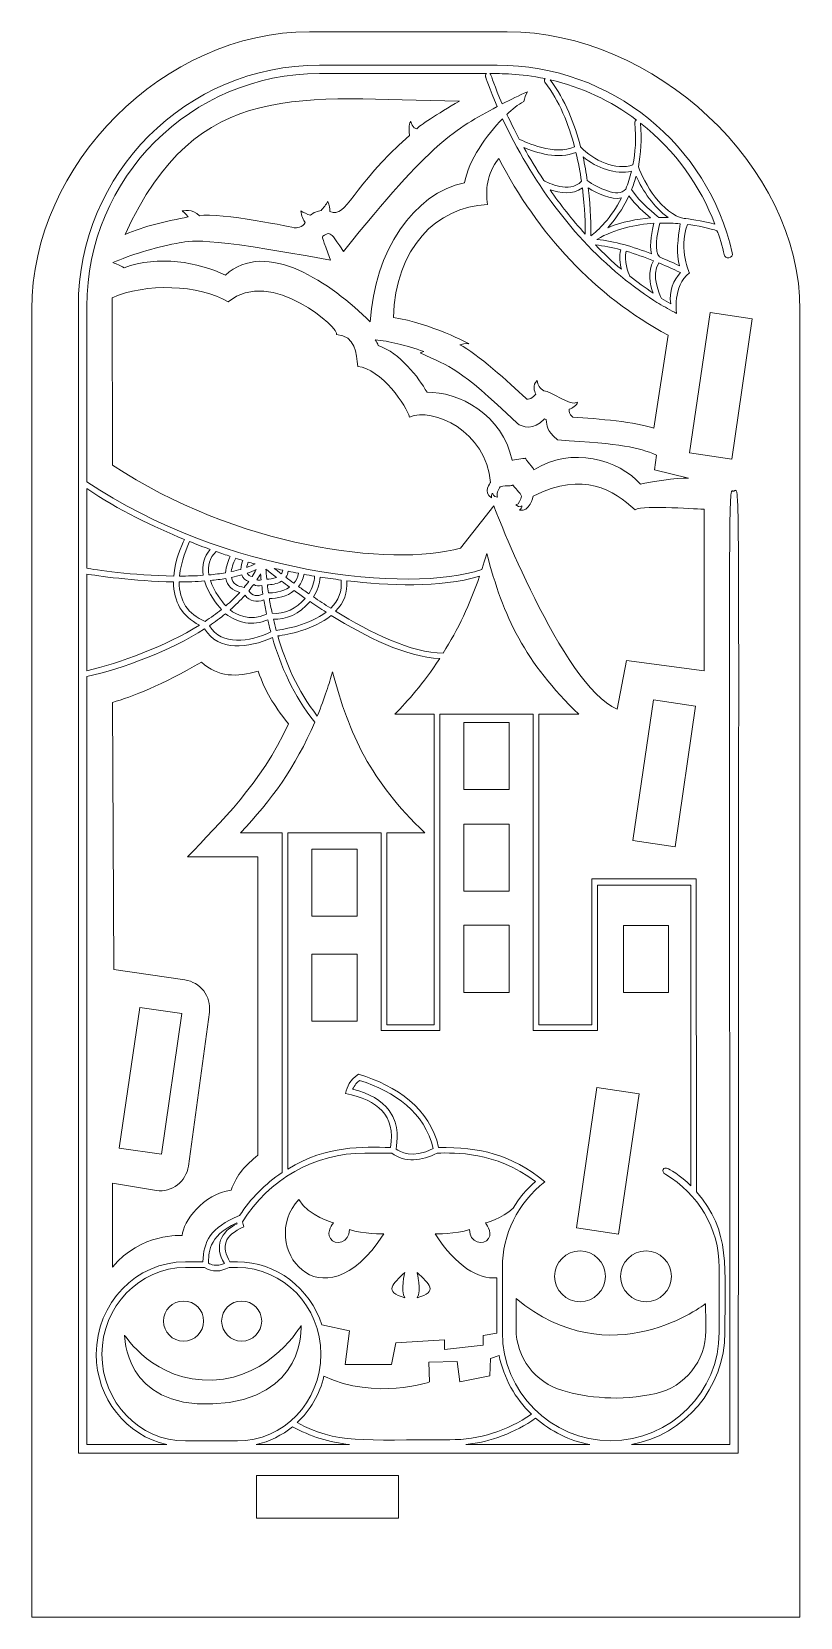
# Model space of a CAD drawing. Header units: inches. Extents: x 89 to 709, y 183 to 805.
# Drawn here: x 270.1 to 423.4, y 488.4 to 804.7 of the extents above; entities that cross this region are included whole.
import ezdxf

# ---------------------------------------------------------------- set-up
doc = ezdxf.new("R2010")
doc.units = ezdxf.units.IN
doc.header["$MEASUREMENT"] = 0
doc.layers.add('_U+0421_U+043B_U+043E_U+0439 1', color=7, linetype='Continuous')

# ---------------------------------------------------------------- blocks, each defined once
blk = doc.blocks.new('block 4')
at = {"layer": '_U+0421_U+043B_U+043E_U+0439 1', "color": 1, "lineweight": 9, "true_color": 0xff0000}
for points in [[(409.76, 719.39), (401.35, 720.63), (405.44, 748.66), (413.85, 747.42), (409.76, 719.39)], [(398.46, 642.08), (390.05, 643.32), (394.15, 671.35), (402.55, 670.11), (398.46, 642.08)], [(287.52, 581.96), (291.62, 609.99), (300.05, 608.78), (295.96, 580.74), (287.52, 581.96)], [(378.77, 566.02), (382.86, 594.06), (391.27, 592.81), (387.18, 564.78), (378.77, 566.02)], [(314.91, 516.66), (343.24, 516.66), (343.24, 508.11), (314.91, 508.11), (314.91, 516.66)]]:
    blk.add_lwpolyline(points, dxfattribs=at)
at = {"layer": '_U+0421_U+043B_U+043E_U+0439 1', "color": 7, "lineweight": 9, "true_color": 0xffffff}
for points in [[(356.33, 666.86), (365.38, 666.86), (365.38, 653.48), (356.33, 653.48), (356.33, 666.86)], [(356.33, 646.57), (365.38, 646.57), (365.38, 633.19), (356.33, 633.19), (356.33, 646.57)], [(325.96, 641.62), (335.01, 641.62), (335.01, 628.24), (325.96, 628.24), (325.96, 641.62)], [(356.33, 626.4), (365.38, 626.4), (365.38, 613.02), (356.33, 613.02), (356.33, 626.4)], [(397.18, 612.99), (388.14, 612.99), (388.14, 626.37), (397.18, 626.37), (397.18, 612.99)], [(325.96, 620.67), (335.01, 620.67), (335.01, 607.29), (325.96, 607.29), (325.96, 620.67)]]:
    blk.add_lwpolyline(points, dxfattribs=at)
at = {"layer": '_U+0421_U+043B_U+043E_U+0439 1', "color": 1, "lineweight": 9, "true_color": 0xff0000}
for points, knots in [([(270.07, 749.24), (270.07, 749.24), (270.07, 488.35), (270.07, 488.35), (270.07, 488.35), (423.39, 488.35), (423.39, 488.35), (423.39, 488.35), (423.39, 749.13), (423.39, 749.13), (423.45, 778.15), (393.98, 804.67), (364.96, 804.67), (364.96, 804.67), (325.5, 804.67), (325.5, 804.67), (296.52, 804.67), (270.07, 778.22), (270.07, 749.24)], [0, 0, 0, 0, 1, 1, 1, 2, 2, 2, 3, 3, 3, 4, 4, 4, 5, 5, 5, 6, 6, 6, 6]), ([(355.43, 790.79), (350.96, 788.26), (347.33, 785.86), (346.94, 785.32), (346.11, 785.26), (345.71, 786.78), (345.71, 786.78), (345.71, 786.78), (345.18, 786.17), (345.45, 783.93), (333.64, 773.69), (333.15, 767.35), (329.56, 768.79), (329.56, 769.35), (329.49, 770.14), (329.15, 770.81), (328.89, 770.25), (328.24, 769.48), (327.82, 769), (327.1, 768.91), (326.36, 768.6), (325.69, 768.05), (325.09, 768.27), (324.26, 768.6), (323.8, 768.93), (323.84, 767.97), (324.36, 767.05), (324.64, 766.62), (324.26, 765.52), (322.64, 765.53), (322.64, 765.53), (322.64, 765.53), (307.72, 768.69), (303.55, 767.95), (302.23, 769.46), (300.1, 768.9), (300.1, 768.9), (300.1, 768.9), (300.71, 768.54), (301.27, 767.71), (297.06, 766.91), (292.55, 765.89), (288.7, 764.24), (303.17, 795.68), (323.63, 791.29), (355.43, 790.79)], [0, 0, 0, 0, 1, 1, 1, 2, 2, 2, 3, 3, 3, 4, 4, 4, 5, 5, 5, 6, 6, 6, 7, 7, 7, 8, 8, 8, 9, 9, 9, 10, 10, 10, 11, 11, 11, 12, 12, 12, 13, 13, 13, 14, 14, 14, 15, 15, 15, 15]), ([(397.05, 744.14), (397.05, 744.14), (394.2, 725.55), (394.2, 725.55), (390.92, 726.81), (382.95, 727.48), (378.06, 727.76), (377.28, 728.49), (377.37, 728.8), (377.33, 729.36), (377.95, 729.61), (378.84, 730.07), (379, 730.75), (377.48, 729.86), (373.64, 733.02), (372.29, 733.04), (371.43, 733.41), (371.11, 734.22), (370.92, 735.06), (369.9, 734.19), (370.43, 732.96), (370.67, 732.35), (370.06, 731.77), (369.28, 730.99), (368.65, 731.54), (365.36, 734.66), (358.9, 740.57), (355.48, 742.21), (356.7, 742.62), (357.33, 742.4), (357.33, 742.4), (357.33, 742.4), (349.82, 746.52), (342.26, 747.64), (342.67, 761.58), (350.83, 769.72), (361, 770.18), (360.68, 773.13), (360.75, 776.07), (363.3, 779.39), (371.05, 764.35), (382.38, 752.01), (397.05, 744.14)], [0, 0, 0, 0, 1, 1, 1, 2, 2, 2, 3, 3, 3, 4, 4, 4, 5, 5, 5, 6, 6, 6, 7, 7, 7, 8, 8, 8, 9, 9, 9, 10, 10, 10, 11, 11, 11, 12, 12, 12, 13, 13, 13, 14, 14, 14, 14]), ([(286.16, 751.59), (292.59, 754.53), (303.61, 754.28), (309.27, 750.77), (317.79, 757.95), (331.93, 745.1), (330.9, 744.25), (334.78, 743.94), (334.79, 740.55), (335.13, 737.85), (339.76, 737.58), (345.05, 729.78), (345.44, 727.79), (350.09, 729.82), (360.79, 725), (361.65, 714.77), (361.63, 714.75), (360.05, 712.78), (361.8, 711.66), (361.71, 712.43), (362.12, 712.56), (362.12, 712.56), (362.12, 712.56), (362.02, 711.85), (363.05, 711.83), (362.69, 712.35), (363.22, 713.33), (363.57, 713.87), (365.13, 714.25), (365.67, 713.93), (366.17, 714.27), (366.26, 713.68), (367.03, 713.43), (367.83, 712.04), (367.67, 711.41), (367.32, 710.35), (366.7, 710.26), (367.43, 709.53), (367.87, 710.08), (367.87, 710.08), (367.87, 710.08), (368.06, 709.7), (367.44, 709.23), (369.46, 708.73), (370.11, 711.96), (370.11, 711.99), (380.37, 717.14), (386.21, 713.14), (390.47, 709.28), (392.19, 710.36), (403.79, 709.28), (404.27, 709.43), (404.27, 709.43), (404.27, 677.19), (404.27, 677.19), (404.27, 677.19), (388.8, 679.22), (388.8, 679.22), (388.8, 679.22), (386.88, 669.53), (386.88, 669.53), (375.87, 674.26), (362.29, 710.06), (362.29, 710.06), (362.29, 710.06), (355.65, 701.64), (355.65, 701.64), (341.55, 697.78), (310.96, 701.85), (286.19, 718.21), (286.19, 718.21), (286.16, 751.59), (286.16, 751.59)], [0, 0, 0, 0, 1, 1, 1, 2, 2, 2, 3, 3, 3, 4, 4, 4, 5, 5, 5, 6, 6, 6, 7, 7, 7, 8, 8, 8, 9, 9, 9, 10, 10, 10, 11, 11, 11, 12, 12, 12, 13, 13, 13, 14, 14, 14, 15, 15, 15, 16, 16, 16, 17, 17, 17, 18, 18, 18, 19, 19, 19, 20, 20, 20, 21, 21, 21, 22, 22, 22, 23, 23, 23, 24, 24, 24, 24]), ([(286.19, 574.93), (286.19, 574.93), (294.95, 573.5), (294.95, 573.5), (298.05, 573.08), (300.91, 575.26), (301.33, 578.36), (301.33, 578.36), (305.52, 609.08), (305.52, 609.08), (305.95, 612.21), (303.74, 615.09), (300.6, 615.49), (300.6, 615.49), (286.44, 617.61), (286.44, 617.61), (286.44, 617.61), (286.19, 670.88), (286.19, 670.88), (289.98, 671.9), (296.21, 674.42), (303.94, 678.9), (307.29, 675.85), (310.96, 675.86), (315.27, 677.13), (316.82, 672.63), (318.06, 670.88), (321.3, 666.56), (315.88, 654.7), (307.68, 646.9), (301.17, 640.05), (301.17, 640.05), (315.21, 640.05), (315.21, 640.05), (315.21, 640.05), (315.21, 580.54), (315.21, 580.54), (312.76, 578.55), (311.05, 576.81), (309.88, 573.57), (304.35, 572.85), (300.21, 567.2), (300.12, 564.54), (300.12, 564.54), (291.79, 565.06), (286.19, 558.21), (286.19, 558.21), (286.19, 574.93), (286.19, 574.93), (286.19, 574.93), (286.19, 574.93), (286.19, 574.93)], [0, 0, 0, 0, 1, 1, 1, 2, 2, 2, 3, 3, 3, 4, 4, 4, 5, 5, 5, 6, 6, 6, 7, 7, 7, 8, 8, 8, 9, 9, 9, 10, 10, 10, 11, 11, 11, 12, 12, 12, 13, 13, 13, 14, 14, 14, 15, 15, 15, 16, 16, 16, 17, 17, 17, 17])]:
    blk.add_open_spline(points, degree=3, knots=knots, dxfattribs=at)
at = {"layer": '_U+0421_U+043B_U+043E_U+0439 1', "color": 7, "lineweight": 9, "true_color": 0xffffff}
for points, knots in [([(402.68, 635.7), (402.68, 635.7), (381.83, 635.7), (381.83, 635.7), (381.83, 635.7), (381.82, 606.57), (381.82, 606.57), (381.82, 606.57), (371.3, 606.57), (371.3, 606.57), (371.3, 606.57), (371.3, 668.49), (371.3, 668.49), (371.3, 668.49), (379.26, 668.49), (379.26, 668.49), (368.5, 678.83), (364.17, 687.94), (360.9, 700.57), (360.08, 697.91), (360.3, 698.63), (359.89, 697.37), (345.39, 692.54), (308.32, 696.47), (281.08, 714.9), (281.08, 714.9), (281.08, 749.86), (281.08, 749.86), (281.08, 775.53), (301.85, 796.31), (327.52, 796.31), (327.52, 796.31), (360.84, 796.31), (360.84, 796.31), (360.66, 796.17), (360.56, 795.93), (360.64, 795.69), (360.65, 795.64), (361.39, 793.34), (362.96, 789.72), (354.56, 785.2), (349.91, 782.83), (332.29, 760.83), (330.02, 764.15), (330.2, 764.07), (329.38, 764.4), (328.79, 764.32), (328.65, 764.22), (328.18, 763.85), (328.02, 763.4), (328.08, 763.59), (329.67, 759.08), (303.53, 763.94), (301.98, 762.97), (298.92, 762.42), (294.38, 761.56), (289.79, 760.15), (286.27, 758.6), (286.99, 758.37), (287.73, 758.04), (288.49, 757.59), (295.34, 760.09), (303.33, 758.73), (308.72, 756.1), (316.88, 763.51), (329.73, 754.55), (337.64, 746.79), (338.41, 760.79), (346.32, 772.51), (356.47, 774.54), (357.25, 779.04), (360.84, 784.02), (364.04, 787.31), (369.76, 775.05), (377.98, 763.57), (388.52, 755.17), (388.58, 755.08), (388.67, 755.01), (388.77, 754.97), (390.35, 753.72), (394.65, 750.63), (395.21, 750.46), (396.35, 749.76), (397.56, 749.09), (398.77, 748.45), (398.77, 748.45), (397.89, 753.84), (401.32, 756.59), (401.32, 756.59), (399.12, 760.87), (400.93, 766.24), (402.65, 766.03), (405.77, 765.37), (406.77, 764.97), (407.32, 764.19), (407.95, 761.54), (408.23, 760.19), (408.33, 759.75), (408.75, 759.47), (409.2, 759.55), (409.68, 759.63), (409.99, 760.1), (409.88, 760.56), (405.02, 782.01), (385.87, 798), (362.93, 798), (362.93, 798), (327.52, 798), (327.52, 798), (300.92, 798), (279.38, 776.47), (279.38, 749.86), (279.38, 749.86), (279.38, 521.12), (279.38, 521.12), (279.38, 521.12), (411.08, 521.12), (411.08, 521.12), (411.08, 725.11), (411.54, 713.15), (410.15, 713.01), (408.98, 712.89), (409.38, 722.51), (409.38, 522.81), (409.38, 522.81), (389.75, 522.81), (389.75, 522.81), (400.34, 524.76), (408.4, 534.06), (408.4, 545.2), (408.4, 557.99), (409.62, 565.41), (402.72, 573.23), (402.72, 573.23), (402.68, 635.7), (402.68, 635.7)], [0, 0, 0, 0, 1, 1, 1, 2, 2, 2, 3, 3, 3, 4, 4, 4, 5, 5, 5, 6, 6, 6, 7, 7, 7, 8, 8, 8, 9, 9, 9, 10, 10, 10, 11, 11, 11, 12, 12, 12, 13, 13, 13, 14, 14, 14, 15, 15, 15, 16, 16, 16, 17, 17, 17, 18, 18, 18, 19, 19, 19, 20, 20, 20, 21, 21, 21, 22, 22, 22, 23, 23, 23, 24, 24, 24, 25, 25, 25, 26, 26, 26, 27, 27, 27, 28, 28, 28, 29, 29, 29, 30, 30, 30, 31, 31, 31, 32, 32, 32, 33, 33, 33, 34, 34, 34, 35, 35, 35, 36, 36, 36, 37, 37, 37, 38, 38, 38, 39, 39, 39, 40, 40, 40, 41, 41, 41, 42, 42, 42, 43, 43, 43, 44, 44, 44, 45, 45, 45, 45]), ([(372.53, 795.31), (372.36, 795.11), (372.33, 794.82), (372.5, 794.6), (375.36, 790.83), (377.21, 786.23), (378.4, 781.71), (374.49, 779.83), (368.55, 782.65), (367.36, 783.26), (366.42, 785.03), (365.61, 786.68), (364.91, 788.17), (365.94, 789.15), (367.11, 790.12), (368.26, 790.77), (368.4, 791.39), (368.64, 792.04), (368.98, 792.69), (367.36, 791.98), (365.66, 791.14), (363.98, 790.25), (362.46, 793.72), (361.75, 795.94), (361.72, 796.03), (361.68, 796.15), (361.6, 796.24), (361.51, 796.31), (363.66, 796.31), (367.4, 796.38), (372.53, 795.31)], [0, 0, 0, 0, 1, 1, 1, 2, 2, 2, 3, 3, 3, 4, 4, 4, 5, 5, 5, 6, 6, 6, 7, 7, 7, 8, 8, 8, 9, 9, 9, 10, 10, 10, 10]), ([(390.78, 787.04), (390.56, 786.94), (390.41, 786.72), (390.43, 786.47), (390.72, 783.33), (390.54, 780.54), (390.05, 778.08), (386.71, 776.93), (382.13, 778.99), (379.61, 781.68), (378.41, 786.33), (376.51, 791.1), (373.54, 795.08), (379.78, 793.63), (385.63, 790.91), (390.78, 787.04)], [0, 0, 0, 0, 1, 1, 1, 2, 2, 2, 3, 3, 3, 4, 4, 4, 5, 5, 5, 5]), ([(391.57, 786.42), (398.57, 780.91), (403.52, 773.91), (406.41, 766.25), (403.79, 767.03), (400.86, 767.33), (400.29, 767.42), (395.92, 768.17), (392.27, 774.6), (391.13, 777.72), (391.65, 780.28), (391.86, 783.17), (391.57, 786.42)], [0, 0, 0, 0, 1, 1, 1, 2, 2, 2, 3, 3, 3, 4, 4, 4, 4]), ([(372.26, 775), (370.76, 777.28), (369.43, 779.49), (368.27, 781.58), (370.68, 780.55), (375.21, 779.07), (378.68, 780.6), (379.16, 778.62), (379.52, 776.67), (379.79, 774.83), (377.28, 772.35), (373.21, 774.46), (372.26, 775)], [0, 0, 0, 0, 1, 1, 1, 2, 2, 2, 3, 3, 3, 4, 4, 4, 4]), ([(380.09, 779.69), (382.8, 777.49), (386.61, 776.07), (389.77, 776.82), (389.46, 775.55), (389.06, 774.37), (388.61, 773.28), (387.12, 771.38), (382.95, 773.59), (380.95, 774.96), (380.73, 776.48), (380.45, 778.07), (380.09, 779.69)], [0, 0, 0, 0, 1, 1, 1, 2, 2, 2, 3, 3, 3, 4, 4, 4, 4]), ([(389.77, 773.17), (390.11, 774.01), (390.42, 774.91), (390.68, 775.86), (391.98, 773), (394.27, 769.51), (397.05, 767.62), (396.46, 767.63), (395.86, 767.63), (395.24, 767.61), (394.6, 768.1), (391.46, 770.58), (389.77, 773.17)], [0, 0, 0, 0, 1, 1, 1, 2, 2, 2, 3, 3, 3, 4, 4, 4, 4]), ([(379.96, 773.5), (380.47, 769.47), (380.54, 766.1), (380.54, 764.28), (377.89, 767.2), (375.55, 770.21), (373.51, 773.15), (375.48, 772.42), (378, 772.09), (379.96, 773.5)], [0, 0, 0, 0, 1, 1, 1, 2, 2, 2, 3, 3, 3, 3]), ([(381.14, 773.49), (382.96, 772.38), (385.71, 771.04), (387.79, 771.52), (385.73, 767.48), (383.04, 765), (381.67, 763.92), (381.7, 765.67), (381.67, 769.2), (381.14, 773.49)], [0, 0, 0, 0, 1, 1, 1, 2, 2, 2, 3, 3, 3, 3]), ([(393.54, 767.52), (390.81, 767.31), (387.9, 766.74), (385.06, 765.57), (386.45, 767.11), (387.99, 769.23), (389.25, 771.94), (390.56, 770.14), (392.38, 768.5), (393.54, 767.52)], [0, 0, 0, 0, 1, 1, 1, 2, 2, 2, 3, 3, 3, 3]), ([(393.77, 760.35), (390.14, 761.76), (386.32, 762.89), (382.86, 763.24), (386.58, 765.37), (390.61, 766.23), (394.25, 766.44), (393.88, 765.06), (393.27, 762.29), (393.77, 760.35)], [0, 0, 0, 0, 1, 1, 1, 2, 2, 2, 3, 3, 3, 3]), ([(399.36, 757.95), (397.58, 758.83), (397.38, 758.88), (395.33, 759.73), (394.26, 760.79), (394.79, 764.25), (395.44, 766.49), (396.89, 766.52), (398.26, 766.46), (399.5, 766.35), (399.04, 763.55), (398.58, 760.14), (399.36, 757.95)], [0, 0, 0, 0, 1, 1, 1, 2, 2, 2, 3, 3, 3, 4, 4, 4, 4]), ([(387.75, 757.27), (385.91, 758.83), (384.18, 760.46), (382.55, 762.13), (384.18, 761.98), (385.89, 761.64), (387.65, 761.18), (387.27, 759.86), (387.46, 758.41), (387.75, 757.27)], [0, 0, 0, 0, 1, 1, 1, 2, 2, 2, 3, 3, 3, 3]), ([(394.08, 752.53), (392.45, 753.6), (390.89, 754.74), (389.4, 755.92), (389.12, 756.58), (388.19, 758.98), (388.73, 760.87), (390.55, 760.34), (392.38, 759.68), (394.16, 758.96), (392.91, 756.87), (393.46, 754.25), (394.08, 752.53)], [0, 0, 0, 0, 1, 1, 1, 2, 2, 2, 3, 3, 3, 4, 4, 4, 4]), ([(395.22, 758.53), (397.43, 757.6), (397.67, 757.55), (399.54, 756.6), (398.23, 755.24), (397.12, 752.83), (397.62, 750.36), (397.62, 750.36), (395.78, 751.44), (395.78, 751.44), (395.37, 752.23), (393.59, 756.03), (395.22, 758.53)], [0, 0, 0, 0, 1, 1, 1, 2, 2, 2, 3, 3, 3, 4, 4, 4, 4]), ([(401.12, 715.62), (398.76, 715.65), (393.52, 714.9), (391.57, 714.4), (387.29, 719.28), (377.75, 722.02), (370.29, 717.29), (370.22, 717.56), (368.61, 719.33), (368.56, 719.61), (368.33, 719.45), (366.17, 719.31), (365.93, 719.17), (364.15, 728.19), (355.14, 732.99), (348.96, 732.73), (347.29, 735.71), (343.52, 740.62), (339.24, 742.05), (339.08, 742.47), (338.88, 742.86), (338.64, 743.22), (341.35, 742.95), (344.7, 742.14), (348.35, 740.87), (348.35, 740.87), (347.6, 740.61), (347.6, 740.61), (353.82, 737.65), (355.02, 737.92), (366.93, 726.6), (367.98, 725.67), (370.28, 725.12), (372.33, 727.35), (372.33, 727.35), (372.4, 727.41), (372.4, 727.41), (372.48, 727.39), (372.58, 727.35), (372.73, 727.29), (372.96, 725.83), (372.57, 725.48), (374.97, 723.22), (388.16, 722.46), (390.86, 721.76), (394.76, 720.22), (394.76, 720.22), (394.33, 717.25), (394.33, 717.25), (394.33, 717.25), (401.12, 715.62), (401.12, 715.62)], [0, 0, 0, 0, 1, 1, 1, 2, 2, 2, 3, 3, 3, 4, 4, 4, 5, 5, 5, 6, 6, 6, 7, 7, 7, 8, 8, 8, 9, 9, 9, 10, 10, 10, 11, 11, 11, 12, 12, 12, 13, 13, 13, 14, 14, 14, 15, 15, 15, 16, 16, 16, 17, 17, 17, 17]), ([(281.08, 713.53), (287.35, 709.25), (294.51, 705.84), (300.53, 703.38), (299.96, 702.2), (298.7, 699.28), (298.43, 696.07), (290.27, 696.18), (282.48, 697.39), (281.08, 697.62), (281.08, 697.62), (281.08, 713.53), (281.08, 713.53)], [0, 0, 0, 0, 1, 1, 1, 2, 2, 2, 3, 3, 3, 4, 4, 4, 4]), ([(304.3, 696.22), (302.75, 696.11), (301.16, 696.07), (299.57, 696.06), (299.85, 699.1), (301.08, 701.91), (301.59, 702.96), (303.05, 702.37), (304.43, 701.85), (305.71, 701.38), (304.44, 699.96), (303.97, 698.24), (304.3, 696.22)], [0, 0, 0, 0, 1, 1, 1, 2, 2, 2, 3, 3, 3, 4, 4, 4, 4]), ([(308.75, 696.73), (307.68, 696.55), (306.57, 696.41), (305.43, 696.31), (305.1, 698.13), (305.54, 699.67), (306.87, 700.96), (307.91, 700.59), (308.85, 700.27), (309.7, 699.99), (309.34, 699.27), (308.83, 698.02), (308.75, 696.73)], [0, 0, 0, 0, 1, 1, 1, 2, 2, 2, 3, 3, 3, 4, 4, 4, 4]), ([(311.8, 697.41), (311.19, 697.24), (310.55, 697.08), (309.9, 696.95), (310.03, 698.02), (310.5, 699.08), (310.78, 699.63), (311.32, 699.46), (311.79, 699.31), (312.19, 699.19), (312.02, 698.73), (311.82, 698.08), (311.8, 697.41)], [0, 0, 0, 0, 1, 1, 1, 2, 2, 2, 3, 3, 3, 4, 4, 4, 4]), ([(281.08, 696.47), (282.95, 696.17), (290.45, 695.02), (298.38, 694.92), (298.36, 690.94), (300.1, 688.01), (303.55, 686.3), (296.9, 682.15), (287.54, 678.63), (281.08, 677.19), (281.08, 677.19), (281.08, 696.47), (281.08, 696.47)], [0, 0, 0, 0, 1, 1, 1, 2, 2, 2, 3, 3, 3, 4, 4, 4, 4]), ([(313.38, 694.99), (313.09, 694.58), (312.78, 694.19), (312.46, 693.8), (311.17, 694), (310.15, 694.53), (309.92, 695.79), (310.63, 695.94), (311.32, 696.1), (311.98, 696.29), (312.23, 695.63), (312.73, 695.21), (313.38, 694.99)], [0, 0, 0, 0, 1, 1, 1, 2, 2, 2, 3, 3, 3, 4, 4, 4, 4]), ([(312.98, 697.79), (313.04, 698.18), (313.16, 698.56), (313.28, 698.86), (313.79, 698.71), (313.87, 698.68), (314.65, 698.49), (314.13, 698.23), (313.57, 698), (312.98, 697.79)], [0, 0, 0, 0, 1, 1, 1, 2, 2, 2, 3, 3, 3, 3]), ([(314.07, 695.98), (313.63, 696.06), (313.26, 696.23), (313.07, 696.62), (313.71, 696.84), (314.31, 697.08), (314.89, 697.35), (314.63, 696.88), (314.36, 696.43), (314.07, 695.98)], [0, 0, 0, 0, 1, 1, 1, 2, 2, 2, 3, 3, 3, 3]), ([(315.02, 695.35), (315.27, 695.74), (315.51, 696.14), (315.74, 696.55), (315.77, 696.17), (315.81, 695.75), (315.86, 695.29), (315.59, 695.23), (315.22, 695.17), (315.02, 695.35)], [0, 0, 0, 0, 1, 1, 1, 2, 2, 2, 3, 3, 3, 3]), ([(318.94, 695.79), (318.26, 695.51), (317.46, 695.46), (316.98, 695.46), (316.89, 696.26), (316.84, 696.94), (316.8, 697.47), (317.33, 697.04), (318.06, 696.47), (318.94, 695.79)], [0, 0, 0, 0, 1, 1, 1, 2, 2, 2, 3, 3, 3, 3]), ([(319.88, 696.52), (319.35, 696.92), (318.88, 697.28), (318.46, 697.6), (319, 697.49), (319.57, 697.37), (320.17, 697.24), (320.12, 696.97), (320.02, 696.73), (319.88, 696.52)], [0, 0, 0, 0, 1, 1, 1, 2, 2, 2, 3, 3, 3, 3]), ([(322.41, 694.64), (321.83, 695.06), (321.29, 695.46), (320.78, 695.84), (321.03, 696.18), (321.2, 696.57), (321.28, 697.02), (321.93, 696.89), (322.61, 696.76), (323.31, 696.62), (323.17, 695.8), (322.84, 695.15), (322.41, 694.64)], [0, 0, 0, 0, 1, 1, 1, 2, 2, 2, 3, 3, 3, 4, 4, 4, 4]), ([(325.37, 692.54), (324.65, 693.04), (323.97, 693.52), (323.32, 693.98), (323.85, 694.63), (324.24, 695.43), (324.42, 696.42), (325.1, 696.3), (325.8, 696.18), (326.51, 696.06), (326.47, 694.87), (326.08, 693.65), (325.37, 692.54)], [0, 0, 0, 0, 1, 1, 1, 2, 2, 2, 3, 3, 3, 4, 4, 4, 4]), ([(332.97, 695.14), (341.14, 694.16), (351.55, 693.66), (359.45, 696.04), (357.54, 690.5), (355.13, 685.41), (352.2, 680.71), (345.88, 680.73), (337.67, 684.75), (330.72, 689.04), (332.38, 690.77), (333.13, 692.81), (332.97, 695.14)], [0, 0, 0, 0, 1, 1, 1, 2, 2, 2, 3, 3, 3, 4, 4, 4, 4]), ([(304.68, 687.03), (301.22, 688.49), (299.49, 691.12), (299.51, 694.91), (301.21, 694.91), (302.91, 694.96), (304.57, 695.09), (305.34, 692.54), (307.11, 690.33), (307.93, 689.39), (306.89, 688.55), (305.81, 687.77), (304.68, 687.03)], [0, 0, 0, 0, 1, 1, 1, 2, 2, 2, 3, 3, 3, 4, 4, 4, 4]), ([(311.61, 692.82), (310.74, 691.87), (309.8, 690.97), (308.8, 690.11), (308.09, 690.93), (306.48, 692.94), (305.73, 695.19), (306.78, 695.29), (307.81, 695.42), (308.8, 695.59), (309.08, 694.09), (310.13, 693.21), (311.61, 692.82)], [0, 0, 0, 0, 1, 1, 1, 2, 2, 2, 3, 3, 3, 4, 4, 4, 4]), ([(315.98, 694.17), (316.05, 693.64), (316.13, 693.07), (316.22, 692.47), (315.07, 691.95), (314.08, 692.09), (313.39, 693.13), (313.74, 693.55), (314.07, 693.98), (314.38, 694.42), (314.85, 694.07), (315.41, 694.04), (315.98, 694.17)], [0, 0, 0, 0, 1, 1, 1, 2, 2, 2, 3, 3, 3, 4, 4, 4, 4]), ([(321.54, 693.85), (320.09, 692.86), (318.19, 692.71), (317.32, 692.7), (317.24, 693.28), (317.16, 693.82), (317.1, 694.33), (317.84, 694.34), (319, 694.46), (319.93, 695.04), (320.43, 694.67), (320.96, 694.27), (321.54, 693.85)], [0, 0, 0, 0, 1, 1, 1, 2, 2, 2, 3, 3, 3, 4, 4, 4, 4]), ([(324.67, 691.62), (322.97, 689.61), (320.45, 688.34), (318.05, 688.67), (317.83, 689.69), (317.65, 690.66), (317.5, 691.57), (319.02, 691.6), (321.01, 692), (322.48, 693.16), (323.18, 692.66), (323.91, 692.15), (324.67, 691.62)], [0, 0, 0, 0, 1, 1, 1, 2, 2, 2, 3, 3, 3, 4, 4, 4, 4]), ([(329.74, 689.66), (328.55, 690.41), (327.39, 691.17), (326.3, 691.91), (327.1, 693.15), (327.57, 694.52), (327.64, 695.88), (328.98, 695.67), (330.38, 695.47), (331.82, 695.28), (332.03, 693.04), (331.29, 691.18), (329.74, 689.66)], [0, 0, 0, 0, 1, 1, 1, 2, 2, 2, 3, 3, 3, 4, 4, 4, 4]), ([(316.93, 688.48), (313.54, 686.85), (310.75, 688.48), (309.65, 689.31), (310.72, 690.23), (311.72, 691.21), (312.64, 692.24), (313.59, 691.02), (314.96, 690.78), (316.4, 691.32), (316.55, 690.43), (316.72, 689.48), (316.93, 688.48)], [0, 0, 0, 0, 1, 1, 1, 2, 2, 2, 3, 3, 3, 4, 4, 4, 4]), ([(318.87, 685.22), (318.66, 686), (318.47, 686.76), (318.3, 687.5), (320.71, 687.33), (323.54, 688.47), (325.61, 690.98), (326.63, 690.28), (327.71, 689.57), (328.82, 688.86), (325.5, 686.31), (320.44, 685.44), (318.87, 685.22)], [0, 0, 0, 0, 1, 1, 1, 2, 2, 2, 3, 3, 3, 4, 4, 4, 4]), ([(308.77, 688.57), (311.14, 686.71), (314.22, 686.03), (317.18, 687.35), (317.36, 686.56), (317.56, 685.75), (317.79, 684.92), (313.51, 682.95), (307.98, 682.08), (305.52, 686.17), (306.64, 686.92), (307.73, 687.72), (308.77, 688.57)], [0, 0, 0, 0, 1, 1, 1, 2, 2, 2, 3, 3, 3, 4, 4, 4, 4]), ([(329.84, 688.22), (336.71, 683.95), (344.9, 679.89), (351.49, 679.61), (348.16, 674.49), (345.14, 671.23), (342.53, 668.49), (342.53, 668.49), (350.41, 668.49), (350.41, 668.49), (350.41, 668.49), (350.41, 606.57), (350.41, 606.57), (350.41, 606.57), (340.94, 606.57), (340.94, 606.57), (340.94, 606.57), (340.94, 644.88), (340.94, 644.88), (340.94, 644.88), (348.49, 644.88), (348.49, 644.88), (337.73, 655.22), (333.4, 664.33), (330.13, 676.97), (329.41, 674.62), (328.62, 671.95), (327.06, 668.15), (323.13, 673.13), (320.69, 678.93), (319.18, 684.12), (321.07, 684.38), (326.37, 685.35), (329.84, 688.22)], [0, 0, 0, 0, 1, 1, 1, 2, 2, 2, 3, 3, 3, 4, 4, 4, 5, 5, 5, 6, 6, 6, 7, 7, 7, 8, 8, 8, 9, 9, 9, 10, 10, 10, 11, 11, 11, 11]), ([(281.08, 522.81), (281.08, 522.81), (281.08, 676.03), (281.08, 676.03), (288.31, 677.63), (297.69, 681.15), (304.58, 685.55), (307.35, 680.99), (313.29, 681.65), (318.1, 683.81), (319.69, 678.32), (322.29, 672.18), (326.57, 666.95), (322.66, 657.86), (317.96, 651.4), (311.76, 644.88), (311.76, 644.88), (320.04, 644.88), (320.04, 644.88), (320.04, 644.88), (320.04, 577.06), (320.04, 577.06), (316.69, 574.83), (313.78, 571.93), (311.55, 568.48), (311.55, 568.48), (311.55, 568.48), (311.55, 568.48), (305.61, 566.09), (304.37, 563.25), (304.23, 559.27), (304.23, 559.27), (300.74, 559.27), (300.74, 559.27), (290.93, 559.27), (282.96, 551), (282.96, 540.83), (282.96, 532), (288.99, 524.6), (297.01, 522.81), (297.01, 522.81), (281.08, 522.81), (281.08, 522.81), (281.08, 522.81), (281.08, 522.81), (281.08, 522.81)], [0, 0, 0, 0, 1, 1, 1, 2, 2, 2, 3, 3, 3, 4, 4, 4, 5, 5, 5, 6, 6, 6, 7, 7, 7, 8, 8, 8, 9, 9, 9, 10, 10, 10, 11, 11, 11, 12, 12, 12, 13, 13, 13, 14, 14, 14, 15, 15, 15, 15]), ([(351.28, 582.1), (349.49, 589.92), (342.94, 594.37), (335.3, 596.71), (333.46, 595.41), (333.06, 594.36), (332.71, 592.84), (339.2, 591.48), (342.66, 588.55), (341.68, 582.1), (335.95, 582.1), (329.24, 582.67), (321.17, 577.78), (321.17, 577.78), (321.17, 644.88), (321.17, 644.88), (321.17, 644.88), (339.8, 644.88), (339.8, 644.88), (339.8, 644.88), (339.8, 605.44), (339.8, 605.44), (339.8, 605.44), (351.54, 605.44), (351.54, 605.44), (351.54, 605.44), (351.54, 668.49), (351.54, 668.49), (351.54, 668.49), (370.17, 668.49), (370.17, 668.49), (370.17, 668.49), (370.17, 605.44), (370.17, 605.44), (370.17, 605.44), (382.95, 605.44), (382.95, 605.44), (382.95, 605.44), (382.95, 634.44), (382.95, 634.44), (382.95, 634.44), (401.59, 634.44), (401.59, 634.44), (401.59, 634.44), (401.59, 574.43), (401.59, 574.43), (399.68, 576.47), (397.03, 577.89), (397.03, 577.89), (396.19, 578.27), (395.46, 577.36), (396.59, 576.7), (402.98, 572.9), (407.27, 566.01), (407.27, 558.16), (407.27, 558.16), (407.27, 545.21), (407.27, 545.21), (407.27, 533.27), (397.56, 523.57), (385.63, 523.57), (373.7, 523.57), (363.99, 533.27), (363.99, 545.21), (363.99, 545.21), (363.99, 558.16), (363.99, 558.16), (363.99, 564.69), (367.05, 571.05), (372.49, 575.22), (365.55, 580.84), (359.57, 582.1), (351.28, 582.1)], [0, 0, 0, 0, 1, 1, 1, 2, 2, 2, 3, 3, 3, 4, 4, 4, 5, 5, 5, 6, 6, 6, 7, 7, 7, 8, 8, 8, 9, 9, 9, 10, 10, 10, 11, 11, 11, 12, 12, 12, 13, 13, 13, 14, 14, 14, 15, 15, 15, 16, 16, 16, 17, 17, 17, 18, 18, 18, 19, 19, 19, 20, 20, 20, 21, 21, 21, 22, 22, 22, 23, 23, 23, 24, 24, 24, 24]), ([(341.4, 589.44), (339.9, 591.47), (337.46, 592.9), (334.12, 593.69), (334.46, 594.52), (335.06, 595.11), (335.51, 595.46), (342.54, 593.23), (348.53, 589.08), (350.18, 581.85), (346, 579.77), (343.48, 581.23), (342.77, 581.77), (342.99, 583.2), (343.67, 586.37), (341.4, 589.44)], [0, 0, 0, 0, 1, 1, 1, 2, 2, 2, 3, 3, 3, 4, 4, 4, 5, 5, 5, 5]), ([(361.24, 563.89), (360.36, 562.46), (357.34, 563.07), (357.44, 565.69), (354.78, 564.82), (350.56, 564.82), (350.56, 564.82), (354.82, 558.26), (359.18, 555.81), (362.86, 556.06), (362.86, 542.16), (362.86, 545.81), (362.86, 545.04), (362.86, 545.04), (360.16, 544.55), (360.16, 544.55), (360.16, 544.55), (360.16, 542.62), (360.16, 542.62), (360.16, 542.62), (352.47, 541.78), (352.47, 541.78), (352.47, 541.78), (352.47, 543.71), (352.47, 543.71), (352.47, 543.71), (342.74, 543.1), (342.74, 543.1), (342.74, 543.1), (341.9, 538.78), (341.9, 538.78), (341.9, 538.78), (332.65, 538.78), (332.65, 538.78), (332.65, 538.78), (333.49, 545.51), (333.49, 545.51), (333.49, 545.51), (327.98, 546.67), (327.98, 546.67), (325.62, 553.98), (318.95, 559.27), (311.11, 559.27), (311.11, 559.27), (309.64, 559.27), (309.64, 559.27), (307.82, 562.3), (308.42, 564.53), (312.41, 566.22), (312.3, 566.62), (312.24, 566.87), (312.12, 567.23), (317.3, 575.71), (326.63, 580.97), (336.54, 580.97), (336.54, 580.97), (341.95, 580.97), (341.95, 580.97), (344.45, 578.94), (348.01, 579.43), (350.96, 580.97), (354.6, 580.97), (362.41, 581.41), (370.6, 575.29), (368.85, 573.76), (367.36, 571.97), (366.16, 570), (363.88, 567.89), (360.62, 567.02), (360.62, 567.02), (360.62, 567.02), (362.11, 565.33), (361.24, 563.89)], [0, 0, 0, 0, 1, 1, 1, 2, 2, 2, 3, 3, 3, 4, 4, 4, 5, 5, 5, 6, 6, 6, 7, 7, 7, 8, 8, 8, 9, 9, 9, 10, 10, 10, 11, 11, 11, 12, 12, 12, 13, 13, 13, 14, 14, 14, 15, 15, 15, 16, 16, 16, 17, 17, 17, 18, 18, 18, 19, 19, 19, 20, 20, 20, 21, 21, 21, 22, 22, 22, 23, 23, 23, 24, 24, 24, 24]), ([(333.46, 565.69), (336.13, 564.82), (340.35, 564.82), (340.35, 564.82), (327.82, 545.54), (314.99, 562.69), (323.36, 571.68), (325.31, 568.35), (330.28, 567.02), (330.28, 567.02), (330.28, 567.02), (328.8, 565.33), (329.67, 563.89), (330.54, 562.46), (333.56, 563.07), (333.46, 565.69)], [0, 0, 0, 0, 1, 1, 1, 2, 2, 2, 3, 3, 3, 4, 4, 4, 5, 5, 5, 5]), ([(308.52, 558.94), (306.88, 558.25), (305.78, 558.72), (305.35, 558.98), (305.41, 560.66), (305.1, 564.43), (310.99, 567.03), (311.01, 566.98), (311.03, 566.92), (311.05, 566.86), (307.76, 565.27), (306.45, 562.39), (308.52, 558.94)], [0, 0, 0, 0, 1, 1, 1, 2, 2, 2, 3, 3, 3, 4, 4, 4, 4]), ([(374.42, 556.37), (374.42, 559.17), (376.69, 561.43), (379.49, 561.43), (382.29, 561.43), (384.55, 559.17), (384.55, 556.37), (384.55, 553.57), (382.29, 551.3), (379.49, 551.3), (376.69, 551.3), (374.42, 553.57), (374.42, 556.37)], [0, 0, 0, 0, 1, 1, 1, 2, 2, 2, 3, 3, 3, 4, 4, 4, 4]), ([(387.59, 556.37), (387.59, 559.17), (389.86, 561.43), (392.66, 561.43), (395.45, 561.43), (397.72, 559.17), (397.72, 556.37), (397.72, 553.57), (395.45, 551.3), (392.66, 551.3), (389.86, 551.3), (387.59, 553.57), (387.59, 556.37)], [0, 0, 0, 0, 1, 1, 1, 2, 2, 2, 3, 3, 3, 4, 4, 4, 4]), ([(300.74, 523.53), (291.56, 523.53), (284.09, 531.29), (284.09, 540.83), (284.09, 550.37), (291.56, 558.13), (300.74, 558.13), (300.74, 558.13), (304.58, 558.13), (304.58, 558.13), (306.02, 557.12), (307.86, 557.3), (309.45, 558.13), (309.45, 558.13), (311.11, 558.13), (311.11, 558.13), (320.3, 558.13), (327.77, 550.37), (327.77, 540.83), (327.77, 531.29), (320.3, 523.53), (311.11, 523.53), (311.11, 523.53), (300.74, 523.53), (300.74, 523.53)], [0, 0, 0, 0, 1, 1, 1, 2, 2, 2, 3, 3, 3, 4, 4, 4, 5, 5, 5, 6, 6, 6, 7, 7, 7, 8, 8, 8, 8]), ([(344.53, 557.17), (344.53, 557.17), (343.61, 553.42), (344.53, 552.1), (340.16, 553.29), (342.15, 554.83), (344.53, 557.17)], [0, 0, 0, 0, 1, 1, 1, 2, 2, 2, 2]), ([(346.98, 552.1), (347.91, 553.42), (346.98, 557.17), (346.98, 557.17), (349.36, 554.83), (351.35, 553.29), (346.98, 552.1)], [0, 0, 0, 0, 1, 1, 1, 2, 2, 2, 2]), ([(296.37, 547.44), (296.37, 549.65), (298.16, 551.44), (300.37, 551.44), (302.58, 551.44), (304.37, 549.65), (304.37, 547.44), (304.37, 545.23), (302.58, 543.44), (300.37, 543.44), (298.16, 543.44), (296.37, 545.23), (296.37, 547.44)], [0, 0, 0, 0, 1, 1, 1, 2, 2, 2, 3, 3, 3, 4, 4, 4, 4]), ([(307.97, 547.44), (307.97, 549.65), (309.76, 551.44), (311.97, 551.44), (314.18, 551.44), (315.97, 549.65), (315.97, 547.44), (315.97, 545.23), (314.18, 543.44), (311.97, 543.44), (309.76, 543.44), (307.97, 545.23), (307.97, 547.44)], [0, 0, 0, 0, 1, 1, 1, 2, 2, 2, 3, 3, 3, 4, 4, 4, 4]), ([(394.67, 533.02), (387.4, 531.35), (380.92, 532.19), (376.04, 533.58), (370.54, 535.15), (366.73, 540.16), (366.73, 545.88), (366.73, 545.88), (366.73, 551.97), (366.73, 551.97), (385.63, 536.17), (404.53, 550.91), (404.53, 550.91), (404.53, 550.91), (404.59, 548.51), (404.59, 545.48), (404.6, 539.52), (400.48, 534.35), (394.67, 533.02)], [0, 0, 0, 0, 1, 1, 1, 2, 2, 2, 3, 3, 3, 4, 4, 4, 5, 5, 5, 6, 6, 6, 6]), ([(306.23, 530.92), (288.39, 530.16), (288.62, 544.64), (288.62, 544.64), (288.62, 544.64), (294.46, 535.23), (306.24, 535.67), (317.82, 536.1), (323.84, 546.58), (323.84, 546.58), (323.84, 546.58), (324.86, 531.71), (306.23, 530.92)], [0, 0, 0, 0, 1, 1, 1, 2, 2, 2, 3, 3, 3, 4, 4, 4, 4]), ([(323.05, 527.18), (325.64, 529.62), (327.54, 532.84), (328.39, 536.48), (338.68, 531.59), (349.47, 535.3), (349.47, 535.3), (349.47, 535.3), (349.35, 539.26), (349.35, 539.26), (349.35, 539.26), (355, 539.38), (355, 539.38), (355, 539.38), (355.48, 535.3), (355.48, 535.3), (355.48, 535.3), (361.48, 536.5), (361.48, 536.5), (361.48, 536.5), (361.6, 539.98), (361.6, 539.98), (361.6, 539.98), (363.33, 540.61), (363.33, 540.61), (364.26, 536.06), (366.57, 532), (369.78, 528.88), (364.98, 525.54), (359.37, 523.77), (353.51, 523.77), (335.94, 523.77), (330.92, 522.95), (323.05, 527.18)], [0, 0, 0, 0, 1, 1, 1, 2, 2, 2, 3, 3, 3, 4, 4, 4, 5, 5, 5, 6, 6, 6, 7, 7, 7, 8, 8, 8, 9, 9, 9, 10, 10, 10, 11, 11, 11, 11]), ([(314.85, 522.81), (317.55, 523.42), (320.03, 524.66), (322.13, 526.38), (325.64, 524.43), (329.51, 523.23), (333.49, 522.81), (333.49, 522.81), (314.85, 522.81), (314.85, 522.81)], [0, 0, 0, 0, 1, 1, 1, 2, 2, 2, 3, 3, 3, 3]), ([(356.69, 522.81), (361.71, 523.35), (366.47, 525.14), (370.64, 528.09), (373.65, 525.44), (377.38, 523.57), (381.48, 522.81), (381.48, 522.81), (356.69, 522.81), (356.69, 522.81)], [0, 0, 0, 0, 1, 1, 1, 2, 2, 2, 3, 3, 3, 3])]:
    blk.add_open_spline(points, degree=3, knots=knots, dxfattribs=at)
blk = doc.blocks.new('block 2')
at = {"layer": '_U+0421_U+043B_U+043E_U+0439 1'}
blk.add_blockref('block 4', (0, 0), dxfattribs=at)

msp = doc.modelspace()

# ---------------------------------------------------------------- block references
at = {"layer": '_U+0421_U+043B_U+043E_U+0439 1'}
msp.add_blockref('block 2', (0, 0), dxfattribs=at)

doc.saveas('drawing.dxf')
